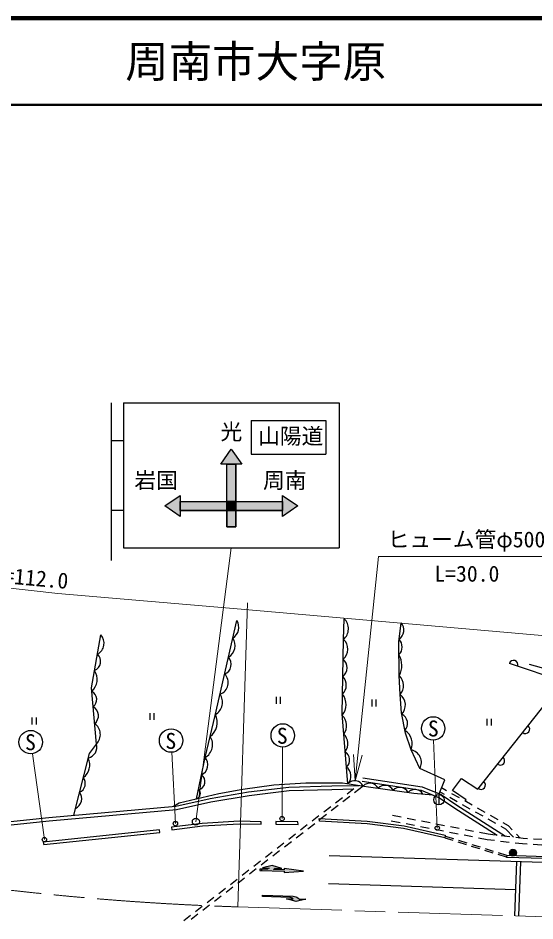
# Model space of a CAD drawing. Units: millimetres, scale not verified. Extents: x 40000 to 680000, y 20000 to 380000.
# Drawn here: x 392692 to 452162, y 276144 to 380000 of the extents above; entities that cross this region are included whole.
import ezdxf
from ezdxf.enums import TextEntityAlignment as Align

# ---------------------------------------------------------------- set-up
doc = ezdxf.new("R2010")
doc.units = ezdxf.units.MM
doc.header["$LTSCALE"] = 1000
doc.linetypes.add('CHAIN', pattern=[18.5, 12, -1.5, 3.5, -1.5])
for name, color, linetype, lineweight in [('M-BGD', 7, 'Continuous', 25), ('M-BGD-EXST', 7, 'Continuous', 25), ('M-BMK', 2, 'CHAIN', 13), ('M-STR-HTXT', 7, 'Continuous', 13), ('M-STR-STRC', 7, 'Continuous', 25), ('M-TTL', 2, 'Continuous', 140), ('M-TTL-LINE', 7, 'Continuous', 50)]:
    doc.layers.add(name, color=color, linetype=linetype, lineweight=lineweight)
doc.layers.add('M-TTL-TXT', color=7, linetype='Continuous')
doc.styles.add('ＭＳ ゴシック', font='')
doc.styles.get('ＭＳ ゴシック').set_extended_font_data('MS Gothic')

# ---------------------------------------------------------------- blocks, each defined once
blk = doc.blocks.new('open_arrow')
at = {"color": 0, "linetype": 'Continuous', "lineweight": -2}
blk.add_lwpolyline([(7.5, 1.25), (0, 0), (7.5, -1.25)], dxfattribs=at)

msp = doc.modelspace()

# ---------------------------------------------------------------- hatches: boundary and pattern name
at = {"layer": 'M-STR-STRC'}
for points in [[(417228, 330421), (416013, 328685), (416708, 328685), (417749, 328685), (418444, 328685)], [(416708, 328685), (416708, 324403), (417749, 324403), (417749, 328685)], [(411326, 324403), (411326, 325098), (409589, 323883), (411326, 322667), (411326, 323362)], [(424867, 323883), (423131, 325098), (423131, 324403), (423131, 323362), (423131, 322667)], [(416708, 323362), (416708, 324403), (411326, 324403), (411326, 323362)], [(417749, 324403), (416708, 324403), (416708, 323362), (417749, 323362)], [(423131, 324403), (417749, 324403), (417749, 323362), (423131, 323362)], [(416708, 321463), (417749, 321463), (417749, 323362), (416708, 323362)], [(425517, 281861), (423326, 282164), (423321, 282014), (422081, 282057), (422211, 282144), (422277, 282200), (423026, 282175), (421938, 282513), (420828, 282253), (421577, 282226), (421484, 282159), (421380, 282113), (421268, 282091), (421197, 282089), (420523, 282113), (420518, 281963), (423316, 281864), (423311, 281714)], [(425794, 278634), (425045, 278658), (425030, 278672), (424912, 278776), (424781, 278861), (424637, 278923), (424486, 278965), (424330, 278981), (420806, 279094), (420801, 278945), (423974, 278844), (424045, 278836), (424156, 278807), (424257, 278754), (424344, 278681), (423595, 278705), (424685, 278370)]]:
    msp.add_hatch(color=256, dxfattribs=at).paths.add_polyline_path(points)

# ---------------------------------------------------------------- linework, layer by layer
at = {"layer": 'M-BGD'}
for p, q in [((459504, 303460), (451536, 305639)), ((422372, 301917), (422372, 301134)), ((422838, 301917), (422838, 301134)), ((433378, 301607), (433378, 300824)), ((433844, 301607), (433844, 300824)), ((394296, 299532), (394296, 298749)), ((394763, 299532), (394763, 298749)), ((407862, 300058), (407862, 299275)), ((408329, 300058), (408329, 299275)), ((446641, 299397), (446641, 298615)), ((447108, 299397), (447108, 298615)), ((431312, 291325), (430556, 290738)), ((432396, 291660), (431401, 290888)), ((441749, 290692), (441226, 290988)), ((441997, 291126), (441411, 291458)), ((430003, 290309), (429213, 289696)), ((430849, 290459), (430059, 289846)), ((441119, 290681), (441119, 289481)), ((443228, 289853), (442358, 290346)), ((443476, 290288), (442606, 290781)), ((444955, 289450), (444085, 289943)), ((428660, 289266), (427870, 288653)), ((429506, 289416), (428716, 288803)), ((444707, 289015), (443837, 289508)), ((446434, 288612), (445564, 289105)), ((427317, 288224), (426527, 287611)), ((428163, 288374), (427373, 287761)), ((436755, 288071), (435762, 288266)), ((438423, 287745), (437442, 287937)), ((446186, 288177), (445316, 288670)), ((447665, 287339), (446795, 287832)), ((447913, 287774), (447043, 288267)), ((425974, 287182), (425184, 286568)), ((426820, 287332), (426030, 286718)), ((436644, 287441), (435639, 287638)), ((438312, 287114), (437331, 287306)), ((439981, 286788), (438999, 286980)), ((440092, 287418), (439110, 287610)), ((441649, 286461), (440668, 286653)), ((441760, 287091), (440778, 287283)), ((443428, 286765), (442447, 286957)), ((448798, 286697), (448274, 286994)), ((449108, 287096), (448522, 287428)), ((449693, 285768), (448798, 286697)), ((449549, 286638), (449108, 287096)), ((424631, 286139), (423841, 285526)), ((425477, 286289), (424687, 285676)), ((441777, 285716), (442731, 285417)), ((441836, 285907), (442791, 285608)), ((443317, 286134), (442336, 286326)), ((444986, 285808), (444004, 286000)), ((445096, 286438), (444115, 286630)), ((446678, 285476), (445673, 285673)), ((446776, 286109), (445783, 286303)), ((447591, 286014), (446776, 286109)), ((449280, 285816), (448287, 285932)), ((450790, 285639), (449975, 285735)), ((450475, 285676), (450034, 286134)), ((451315, 285605), (450790, 285639)), ((423288, 285097), (422499, 284484)), ((424134, 285247), (423344, 284634)), ((443304, 285239), (444258, 284940)), ((443364, 285429), (444318, 285131)), ((444831, 284761), (445786, 284463)), ((444891, 284952), (445845, 284654)), ((447513, 285378), (446678, 285476)), ((449201, 285181), (448208, 285297)), ((450732, 285002), (449897, 285099)), ((451277, 284967), (450732, 285002)), ((452973, 284857), (451975, 284922)), ((453012, 285496), (452014, 285561)), ((421946, 284054), (421156, 283441)), ((422791, 284204), (422001, 283591)), ((446358, 284284), (447313, 283986)), ((446418, 284475), (447373, 284177)), ((447886, 283807), (448840, 283509)), ((447945, 283998), (448900, 283700)), ((448894, 283492), (448953, 283683)), ((448900, 283692), (461080, 283313)), ((420603, 283012), (419813, 282399)), ((421448, 283162), (420658, 282549)), ((448894, 283492), (461074, 283113)), ((419260, 281970), (418470, 281356)), ((420105, 282120), (419315, 281506)), ((417917, 280927), (417127, 280314)), ((418762, 281077), (417972, 280464)), ((416574, 279885), (415784, 279272)), ((417419, 280035), (416629, 279422)), ((415231, 278842), (414441, 278229)), ((416077, 278992), (415287, 278379)), ((413888, 277800), (413098, 277187)), ((414734, 277950), (413944, 277337)), ((412545, 276758), (411755, 276144)), ((413391, 276908), (412601, 276294))]:
    msp.add_line(p, q, dxfattribs=at)
for points in [[(413225, 290207), (414208, 294949), (415362, 299758), (417875, 310694)], [(430652, 291933), (429982, 299967), (430138, 308529), (430217, 310906)], [(441136, 290773), (441779, 292370), (438901, 293668), (437905, 295811), (437259, 297752), (436808, 300087), (436639, 302176), (436551, 304363), (436499, 308244), (436759, 310419)], [(399108, 288314), (400897, 295411), (401710, 296494), (401140, 302950), (402234, 309054)], [(444138, 289913), (444265, 290067), (442661, 291140), (443712, 292531), (445582, 291299), (455407, 303679), (449230, 305772)], [(410567, 289340), (411214, 289746), (415787, 290793), (418559, 291316), (422120, 291786), (425813, 292024), (430031, 292031), (433026, 291561), (438246, 290841), (440426, 290633)], [(432287, 292228), (439080, 291188), (441182, 290321), (442958, 289120), (447818, 286004)], [(432348, 292623), (439188, 291576), (441372, 290675), (443178, 289454), (448758, 285877)], [(356102, 291159), (361175, 290219), (365833, 289174), (374623, 287635), (382677, 286235), (396267, 287658), (410908, 288969), (414876, 289849), (419267, 290590), (423875, 291130), (428804, 291281), (431312, 291325)], [(356237, 291541), (361256, 290611), (365912, 289566), (374692, 288029), (382691, 286639), (396229, 288056), (410846, 289365), (414800, 290241), (419210, 290986), (423845, 291529), (428795, 291681), (431916, 291735)]]:
    msp.add_lwpolyline(points, dxfattribs=at)
msp.add_circle((441119, 290081), 600, dxfattribs=at)
for centre, radius, start, end in [((416589, 309924), 1498, 303.1827, 30.93934), ((429093, 309754), 1610, 310.4597, 45.70359), ((435822, 309575), 1261, 304.3565, 42.01691), ((401138, 308104), 1450, 298.78305, 40.90706), ((416140, 307820), 1528, 300.33913, 33.78292), ((429078, 307407), 1544, 311.30083, 46.62302), ((435625, 307663), 1260, 315.23833, 43.78516), ((401046, 306004), 1146, 293.29028, 46.39984), ((415967, 305682), 1250, 293.15639, 40.96565), ((434335, 305540), 2509, 332.02908, 29.50586), ((429266, 305263), 1288, 308.04872, 49.87513), ((449704, 305612), 500, 341.2778, 161.2778), ((399917, 303942), 1877, 312.12348, 32.53774), ((415505, 303544), 1374, 288.10981, 46.01223), ((435460, 303224), 1578, 318.38316, 46.22947), ((429015, 303259), 1440, 314.49628, 43.42757), ((400681, 301607), 1065, 307.73359, 62.34588), ((414578, 301313), 1640, 299.75819, 34.36386), ((428406, 301024), 2019, 322.04605, 36.75706), ((435754, 300960), 1504, 316.24687, 53.94495), ((400807, 299755), 1139, 307.60299, 62.47648), ((413553, 298989), 2048, 306.97699, 26.08391), ((428855, 298605), 1641, 323.67783, 45.85513), ((436311, 298846), 1197, 318.08689, 63.74421), ((400612, 297585), 1548, 315.15513, 54.92434), ((451062, 298204), 500, 231.56376, 51.56376), ((413424, 296409), 1657, 298.23394, 34.76901), ((429097, 296532), 1542, 323.98214, 45.55082), ((436255, 296520), 1796, 336.74497, 58.19125), ((400477, 296133), 1284, 282.88227, 16.30317), ((429700, 294677), 1146, 313.72441, 55.80855), ((437664, 294396), 1435, 329.53154, 80.33076), ((448180, 294572), 500, 231.56376, 51.56376), ((399130, 294095), 1813, 305.99585, 25.70437), ((413249, 294105), 1277, 295.20211, 41.37847), ((413260, 292172), 943, 281.03491, 55.54567), ((429681, 292817), 1313, 317.69687, 51.83609), ((399323, 291949), 1105, 293.80961, 37.89061), ((431429, 291190), 1075, 25.91961, 136.26154), ((433173, 290917), 1075, 27.26835, 136.26154), ((445963, 291778), 500, 231.56376, 51.56376), ((398804, 290202), 1214, 294.37033, 37.32989), ((413086, 290778), 588, 283.66486, 52.91572), ((434905, 290666), 1075, 28.04136, 136.26154), ((436630, 290428), 1075, 28.04137, 136.26154), ((438356, 290190), 1075, 30.92911, 136.26154)]:
    msp.add_arc(centre, radius, start, end, dxfattribs=at)
at = {"layer": 'M-BGD-EXST'}
for centre, radius in [((440452, 298286), 1350), ((410302, 296895), 1350), ((423146, 297479), 1350), ((394148, 296710), 1350), ((423067, 287920), 250), ((410790, 287350), 250), ((440921, 286824), 250), ((395726, 285498), 250)]:
    msp.add_circle(centre, radius, dxfattribs=at)
at = {"layer": 'M-BMK'}
msp.add_line((466923, 276174), (417970, 277759), dxfattribs=at)
msp.add_arc((428326, 597592), 320000, 251.99671, 268.14545, dxfattribs=at)
at = {"layer": 'M-STR-HTXT'}
for p, q in [((413149, 287562), (417228, 319072)), ((417970, 277759), (419102, 312741)), ((423067, 287920), (423135, 296129)), ((440921, 286824), (440507, 296937)), ((395726, 285498), (394336, 295373)), ((410790, 287350), (410371, 295547))]:
    msp.add_line(p, q, dxfattribs=at)
for points in [[(361697, 319039), (373895, 316783), (384260, 315271), (397271, 313798), (418377, 311999), (458195, 308500)], [(431486, 292263), (434157, 318076), (459578, 318076)]]:
    msp.add_lwpolyline(points, dxfattribs=at)
at = {"layer": 'M-STR-STRC'}
for p, q in [((403423, 335738), (403423, 317605)), ((404812, 335738), (429645, 335739)), ((404812, 335738), (404812, 319072)), ((429645, 335739), (429645, 319072)), ((419496, 333707), (419496, 329818)), ((419496, 333707), (428107, 333707)), ((428107, 333707), (428107, 329818)), ((403423, 331398), (404812, 331398)), ((416013, 328685), (417228, 330421)), ((417228, 330421), (418444, 328685)), ((419496, 329818), (428107, 329818)), ((418444, 328685), (416013, 328685)), ((416708, 321463), (416708, 328685)), ((417749, 321463), (417749, 328685)), ((409589, 323883), (411326, 325098)), ((411326, 325098), (411326, 322667)), ((423131, 325098), (424867, 323883)), ((423131, 322667), (423131, 325098)), ((411326, 324403), (423131, 324403)), ((403423, 323412), (404812, 323412)), ((411326, 322667), (409589, 323883)), ((411326, 323362), (423131, 323362)), ((416708, 323362), (416708, 321463)), ((417749, 323362), (417749, 321463)), ((424867, 323883), (423131, 322667)), ((416708, 321463), (417749, 321463)), ((404812, 319072), (429645, 319072)), ((437107, 287075), (441843, 286008)), ((421938, 282513), (420828, 282253)), ((423026, 282175), (421938, 282513)), ((450040, 282974), (449825, 276728)), ((450489, 282960), (450275, 276713)), ((420523, 282113), (420518, 281963)), ((420518, 281963), (423316, 281864)), ((421197, 282089), (420523, 282113)), ((420713, 282107), (420708, 281957)), ((420828, 282253), (421577, 282226)), ((421268, 282091), (421197, 282089)), ((421380, 282113), (421268, 282091)), ((421484, 282159), (421380, 282113)), ((421577, 282226), (421484, 282159)), ((422081, 282057), (422211, 282144)), ((423321, 282014), (422081, 282057)), ((422211, 282144), (422277, 282200)), ((422277, 282200), (423026, 282175)), ((423316, 281864), (423311, 281714)), ((423311, 281714), (425517, 281861)), ((423326, 282164), (423321, 282014)), ((425517, 281861), (423326, 282164)), ((449928, 279720), (428397, 280398)), ((420801, 278945), (420806, 279094)), ((423974, 278844), (420801, 278945)), ((420806, 279094), (424330, 278981)), ((424685, 278370), (423595, 278705)), ((423595, 278705), (424344, 278681)), ((424045, 278836), (423974, 278844)), ((424156, 278807), (424045, 278836)), ((424257, 278754), (424156, 278807)), ((424344, 278681), (424257, 278754)), ((424330, 278981), (424486, 278965)), ((424486, 278965), (424637, 278923)), ((424637, 278923), (424781, 278861)), ((425794, 278634), (424685, 278370)), ((424781, 278861), (424912, 278776)), ((424912, 278776), (425030, 278672)), ((425030, 278672), (425045, 278658)), ((425045, 278658), (425794, 278634))]:
    msp.add_line(p, q, dxfattribs=at)
for points in [[(416708, 328685), (416013, 328685), (417228, 330421), (418444, 328685)], [(416708, 328685), (416013, 328685), (417228, 330421), (418444, 328685)], [(416708, 328685), (416013, 328685), (417228, 330421), (418444, 328685)], [(416708, 321463), (416708, 328685), (417749, 328685), (417749, 321463)], [(416708, 321463), (416708, 328685), (417749, 328685), (417749, 321463)], [(416708, 324403), (416708, 328685), (417749, 328685), (417749, 324403)], [(409589, 323883), (411326, 325098), (411326, 322667)], [(411326, 325098), (411326, 322667), (409589, 323883)], [(409589, 323883), (411326, 325098), (411326, 322667)], [(423131, 324403), (423131, 325098), (424867, 323883), (423131, 322667)], [(423131, 324403), (423131, 325098), (424867, 323883), (423131, 322667)], [(423131, 324403), (423131, 325098), (424867, 323883), (423131, 322667)], [(411326, 324403), (423131, 324403), (423131, 323362), (411326, 323362)], [(411326, 324403), (416708, 324403), (416708, 323362), (411326, 323362)], [(411326, 324403), (423131, 324403), (423131, 323362), (411326, 323362)], [(416708, 324403), (417749, 324403), (417749, 323362), (416708, 323362)], [(417749, 324403), (423131, 324403), (423131, 323362), (417749, 323362)], [(416708, 323362), (417749, 323362), (417749, 321463), (416708, 321463)], [(416708, 323362), (417749, 323362), (417749, 321463), (416708, 321463)], [(416708, 323362), (417749, 323362), (417749, 321463), (416708, 321463)], [(418124, 287609), (413886, 287366), (410352, 286916), (410404, 286620), (413914, 287067), (418130, 287309), (420647, 287259), (420648, 287559)], [(422338, 287578), (422337, 287278), (424922, 287235), (424900, 287535)], [(395600, 285220), (395645, 284923), (409013, 286314), (408965, 286611)]]:
    msp.add_lwpolyline(points, close=True, dxfattribs=at)
for points in [[(437055, 286779), (432844, 287307), (427364, 287632), (427349, 287933), (432871, 287606), (437107, 287075)], [(441843, 286008), (441777, 285716), (437055, 286779)], [(460814, 282615), (459293, 282673), (458517, 282691), (456303, 282778), (455527, 282807), (428496, 283629)]]:
    msp.add_lwpolyline(points, dxfattribs=at)
for centre, radius in [((413149, 287562), 400), ((449632, 283990), 400), ((449632, 283990), 327), ((449632, 283990), 254), ((449632, 283990), 182), ((449632, 283990), 109), ((449632, 283990), 36.4)]:
    msp.add_circle(centre, radius, dxfattribs=at)
at = {"layer": 'M-TTL'}
msp.add_line((680000, 380000), (40000, 380000), dxfattribs=at)
msp.add_line((680000, 380000), (40000, 380000), dxfattribs=at)
at = {"layer": 'M-TTL-LINE'}
msp.add_line((40000, 370000), (680000, 370000), dxfattribs=at)
msp.add_line((40000, 370000), (680000, 370000), dxfattribs=at)

# ---------------------------------------------------------------- block references
at = {"layer": 'M-STR-HTXT', "xscale": 400, "yscale": 400, "rotation": 84.1}
msp.add_blockref('open_arrow', (431486, 292263), dxfattribs=at)

# ---------------------------------------------------------------- texts
at = {"layer": 'M-BGD-EXST', "style": 'ＭＳ ゴシック'}
for p in [(440467, 298280), (423087, 297444), (394121, 296702), (410270, 296851)]:
    msp.add_text('S', height=1833, dxfattribs=at).set_placement(p, align=Align.MIDDLE_CENTER)
at = {"layer": 'M-STR-HTXT', "style": 'ＭＳ ゴシック'}
msp.add_text('ヒューム管φ500', height=1833, dxfattribs=at).set_placement((453353, 318564), align=Align.BOTTOM_RIGHT)
msp.add_text('側\u3000溝\u3000L=112.0', height=1833, rotation=354.801, dxfattribs=at).set_placement((389015, 314629), align=Align.BOTTOM_CENTER)
msp.add_text('L=30.0', height=1833, dxfattribs=at).set_placement((440589, 317004), align=Align.TOP_LEFT)
at = {"layer": 'M-STR-STRC', "style": 'ＭＳ ゴシック'}
msp.add_text('光', height=1833, dxfattribs=at).set_placement((417239, 330952), align=Align.BOTTOM_CENTER)
for s, p in [('山陽道', (420314, 330447)), ('岩国', (406076, 325364)), ('周南', (420881, 325364))]:
    msp.add_text(s, height=1833, dxfattribs=at).set_placement(p, align=Align.BOTTOM_LEFT)
at = {"layer": 'M-TTL-TXT', "style": 'ＭＳ ゴシック'}
msp.add_text('周南市大字原', height=3666, dxfattribs=at).set_placement((405024, 375000), align=Align.MIDDLE_LEFT)
msp.add_text('周南市大字原', height=3666, dxfattribs=at).set_placement((405024, 375000), align=Align.MIDDLE_LEFT)

doc.saveas('drawing.dxf')
